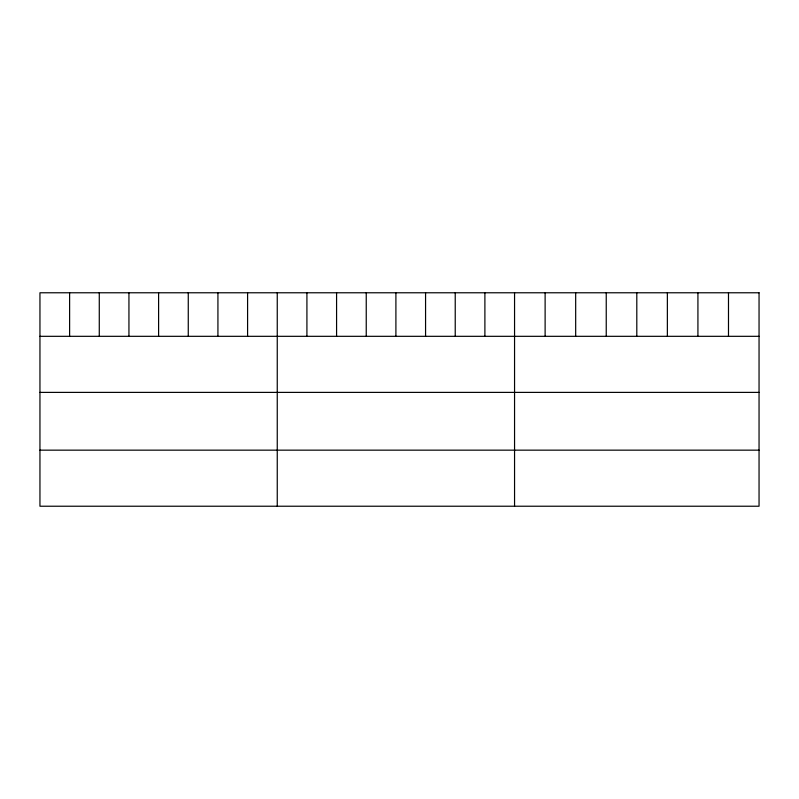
<?xml version="1.0" encoding="UTF-8"?>
<svg xmlns="http://www.w3.org/2000/svg" width="799" height="799" viewBox="0 0 799 799"><rect width="100%" height="100%" fill="white"/><g stroke="black" fill="none" stroke-linecap="round" stroke-linejoin="round"><path stroke-width="1.2" d="M39.95 336.319L759.05 336.319M39.95 392.389L759.05 392.389M39.95 450.157L759.05 450.157M728.488 292.774L728.488 336.319M697.926 292.774L697.926 336.319M667.365 292.774L667.365 336.319M636.803 292.774L636.803 336.319M606.241 292.774L606.241 336.319M575.679 292.774L575.679 336.319M545.118 292.774L545.118 336.319M514.556 292.774L514.556 506.226M484.893 292.774L484.893 336.319M455.23 292.774L455.23 336.319M425.567 292.774L425.567 336.319M395.904 292.774L395.904 336.319M366.242 292.774L366.242 336.319M336.579 292.774L336.579 336.319M306.916 292.774L306.916 336.319M277.253 292.774L277.253 506.226M247.59 292.774L247.59 336.319M217.927 292.774L217.927 336.319M188.264 292.774L188.264 336.319M158.602 292.774L158.602 336.319M128.939 292.774L128.939 336.319M99.276 292.774L99.276 336.319M69.613 292.774L69.613 336.319M759.05 292.774L39.95 292.774L39.95 506.226L759.05 506.226L759.05 292.774"/></g></svg>
